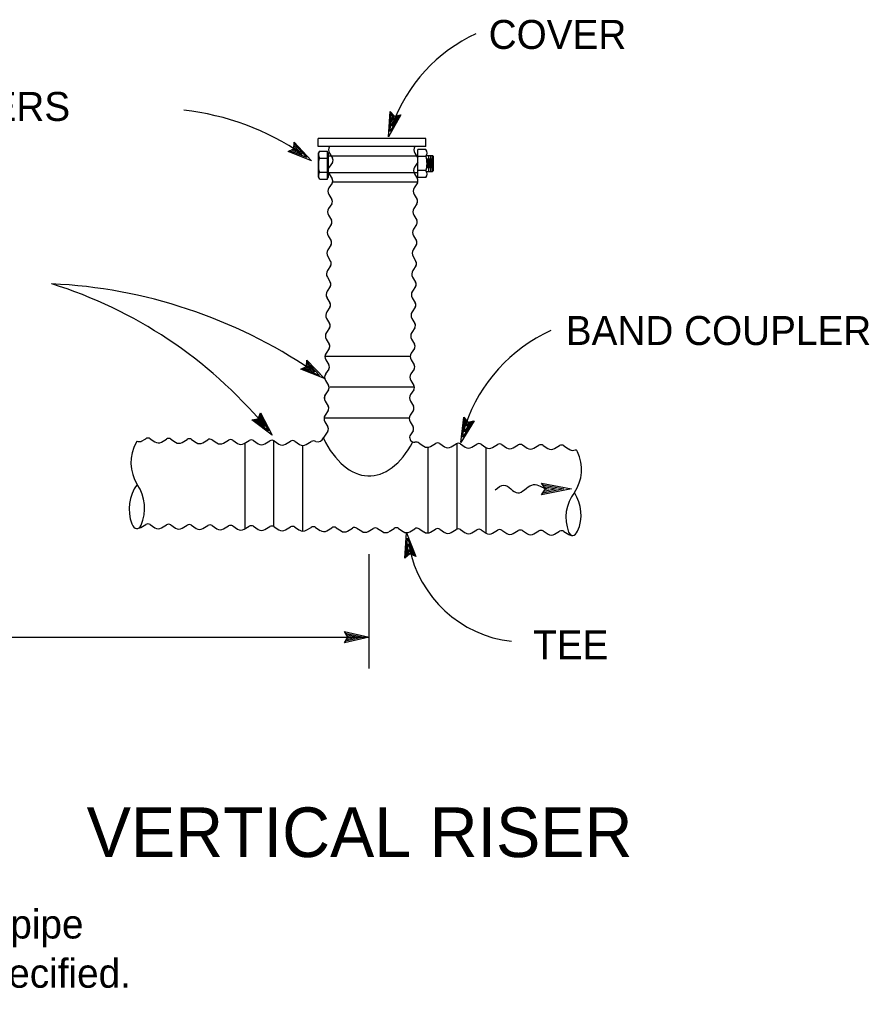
# Model space of a CAD drawing. Extents: x -894 to 866, y -472 to 714.
# Drawn here: x -126.8 to 78.7, y 229.7 to 465.9 of the extents above; entities that cross this region are included whole.
import ezdxf

# ---------------------------------------------------------------- set-up
doc = ezdxf.new("R2010")
doc.units = 0
for name, color, linetype in [('56 Stage 3 Anno', 7, 'Continuous'), ('57 Undefined', 7, 'Continuous'), ('60 Nongeo Data', 7, 'Continuous')]:
    doc.layers.add(name, color=color, linetype=linetype)

msp = doc.modelspace()

# ---------------------------------------------------------------- linework, layer by layer
at = {"layer": '56 Stage 3 Anno'}
for p, q in [((-37.59, 437.55), (-37.18, 443.68)), ((-34.62, 442.93), (-37.59, 437.55)), ((-37.2, 438.88), (-36.9, 443.35)), ((-35.02, 442.82), (-37.2, 438.87)), ((-37.18, 443.68), (-37.18, 443.68)), ((-37.18, 443.68), (-36.13, 442.54)), ((-36.81, 440.2), (-36.62, 443.08)), ((-35.43, 442.7), (-36.81, 440.2)), ((-36.42, 441.52), (-36.34, 442.76)), ((-35.81, 442.63), (-36.42, 441.52)), ((-36.13, 442.54), (-34.62, 442.93)), ((-34.62, 442.93), (-34.62, 442.93)), ((-37.59, 437.55), (-37.59, 437.55)), ((-61.87, 434.06), (-60.46, 434.7)), ((-60.46, 434.7), (-60.37, 436.26)), ((-60.45, 435.03), (-59.59, 434.11)), ((-60.4, 435.42), (-58.45, 433.33)), ((-60.39, 435.85), (-57.31, 432.55)), ((-60.37, 436.26), (-60.37, 436.26)), ((-60.37, 436.26), (-56.17, 431.77)), ((-56.17, 431.77), (-61.87, 434.06)), ((-61.87, 434.06), (-61.87, 434.06)), ((-57.32, 432.55), (-61.48, 434.22)), ((-58.45, 433.33), (-61.14, 434.41)), ((-59.59, 434.11), (-60.74, 434.57)), ((-56.17, 431.77), (-56.17, 431.77)), ((-57.39, 382.04), (-57.31, 383.6)), ((-57.34, 382.75), (-55.37, 380.68)), ((-57.33, 383.18), (-54.22, 379.91)), ((-57.31, 383.6), (-57.31, 383.6)), ((-57.31, 383.6), (-53.08, 379.14)), ((-58.8, 381.38), (-57.39, 382.04)), ((-53.08, 379.14), (-58.8, 381.38)), ((-58.8, 381.38), (-58.8, 381.38)), ((-54.23, 379.91), (-58.4, 381.55)), ((-55.37, 380.68), (-58.06, 381.74)), ((-56.52, 381.45), (-57.67, 381.9)), ((-57.38, 382.37), (-56.52, 381.45)), ((-53.08, 379.14), (-53.08, 379.14)), ((-69.05, 369.37), (-68.56, 370.85)), ((-68.56, 370.85), (-68.56, 370.85)), ((-68.56, 370.85), (-65.67, 365.42)), ((-70.59, 369.12), (-69.05, 369.37)), ((-65.67, 365.42), (-70.59, 369.12)), ((-70.59, 369.12), (-70.59, 369.12)), ((-66.58, 366.48), (-70.16, 369.17)), ((-67.47, 367.52), (-69.78, 369.26)), ((-68.37, 368.57), (-69.36, 369.32)), ((-68.96, 369.69), (-68.37, 368.57)), ((-68.81, 370.05), (-67.47, 367.52)), ((-68.69, 370.46), (-66.57, 366.47)), ((-20.09, 363.67), (-19.4, 369.78)), ((-16.88, 368.92), (-20.09, 363.67)), ((-19.64, 364.99), (-19.14, 369.44)), ((-17.29, 368.83), (-19.64, 364.98)), ((-19.4, 369.78), (-19.4, 369.78)), ((-19.4, 369.78), (-18.41, 368.59)), ((-19.19, 366.29), (-18.87, 369.16)), ((-17.7, 368.72), (-19.19, 366.29)), ((-18.74, 367.59), (-18.61, 368.82)), ((-18.09, 368.67), (-18.74, 367.59)), ((-18.41, 368.59), (-16.88, 368.92)), ((-16.88, 368.92), (-16.88, 368.92)), ((-65.67, 365.42), (-65.67, 365.42)), ((-20.09, 363.67), (-20.09, 363.67)), ((-33.61, 335.74), (-33.22, 341.87)), ((-33.29, 336.01), (-33, 340.51)), ((-33.22, 341.87), (-33.22, 341.87)), ((-33.22, 341.87), (-30.97, 336.15)), ((-33, 340.5), (-31.36, 336.33)), ((-32.97, 336.29), (-32.79, 339.14)), ((-32.79, 339.14), (-31.73, 336.45)), ((-32.66, 336.52), (-32.58, 337.78)), ((-32.58, 337.78), (-32.13, 336.63)), ((-42.23, 309.06), (-42.23, 336.71)), ((-32.41, 336.74), (-33.61, 335.74)), ((-33.61, 335.74), (-33.61, 335.74)), ((-30.97, 336.15), (-32.41, 336.74)), ((-30.97, 336.15), (-30.97, 336.15)), ((-197.75, 316.6), (-42.23, 316.6)), ((-47.44, 316.6), (-48.24, 317.94)), ((-48.24, 317.94), (-48.24, 317.94)), ((-48.24, 317.94), (-42.24, 316.6)), ((-42.24, 316.6), (-48.24, 315.27)), ((-48.24, 315.27), (-47.44, 316.6)), ((-48.03, 317.59), (-43.62, 316.61)), ((-43.64, 316.6), (-48.01, 315.63)), ((-45.01, 316.61), (-47.83, 315.98)), ((-47.79, 317.23), (-45.01, 316.61)), ((-47.62, 316.88), (-46.39, 316.61)), ((-46.39, 316.61), (-47.6, 316.34)), ((-42.24, 316.6), (-42.24, 316.6)), ((-48.24, 315.27), (-48.24, 315.27))]:
    msp.add_line(p, q, dxfattribs=at)
for centre, radius, start, end in [((-0.16, 427.25), 38.82, 114.7629, 160.0727), ((-93.76, 381.97), 62.39, 55.5361, 83.8298), ((-124.49, 280.51), 121.64, 55.8448, 87.4213), ((-151.57, 297.42), 109.56, 39.9563, 72.7112), ((18.19, 355.11), 39.32, 114.8731, 160.8838), ((-33.17, 343.39), 1.51, 236.994, 301.006), ((-4.63, 343.9), 28.47, 191.0161, 263.6009)]:
    msp.add_arc(centre, radius, start, end, dxfattribs=at)
at = {"layer": '60 Nongeo Data'}
for p, q in [((-28.52, 437.21), (-54.58, 437.21)), ((-54.58, 435.21), (-54.58, 437.21)), ((-28.52, 435.21), (-28.52, 437.21)), ((-28.52, 435.21), (-54.58, 435.21)), ((-54.26, 434.14), (-54.53, 433.68)), ((-54.53, 427.79), (-54.53, 433.68)), ((-54.28, 432.43), (-52.32, 432.43)), ((-54.26, 434.14), (-52.32, 434.14)), ((-52.32, 427.34), (-52.32, 434.14)), ((-52.31, 433.68), (-52.07, 433.68)), ((-52.08, 427.78), (-52.08, 433.68)), ((-52.08, 432.96), (-51.49, 432.96)), ((-51.84, 433.63), (-51.12, 432.43)), ((-51.42, 432.96), (-30.84, 432.96)), ((-31.21, 433.65), (-30.49, 432.45)), ((-30.8, 432.96), (-30.47, 432.96)), ((-28.53, 434.52), (-30.47, 434.52)), ((-30.47, 427.72), (-30.47, 434.52)), ((-28.51, 432.81), (-30.47, 432.81)), ((-28.39, 433.03), (-26.94, 433.03)), ((-28.04, 430.02), (-28.04, 432.34)), ((-27.82, 429.2), (-27.82, 433.03)), ((-27.6, 430.02), (-27.6, 432.34)), ((-27.38, 429.2), (-27.38, 433.03)), ((-27.16, 430.02), (-27.16, 432.34)), ((-26.94, 429.2), (-26.94, 433.04)), ((-26.72, 432.81), (-26.94, 433.04)), ((-26.72, 429.42), (-26.72, 432.81)), ((-51.14, 431.41), (-51.9, 430.23)), ((-30.51, 431.42), (-31.27, 430.25)), ((-54.27, 427.34), (-54.53, 427.79)), ((-54.27, 429.03), (-52.33, 429.03)), ((-52.32, 427.78), (-52.08, 427.78)), ((-52.08, 428.92), (-31.46, 428.92)), ((-51.93, 428.63), (-51.21, 427.43)), ((-31.39, 428.92), (-30.47, 428.92)), ((-31.3, 428.65), (-30.58, 427.45)), ((-28.52, 429.42), (-30.47, 429.42)), ((-28.53, 427.72), (-30.47, 427.72)), ((-28.39, 429.19), (-26.94, 429.19)), ((-26.72, 429.42), (-26.94, 429.2)), ((-54.27, 427.34), (-52.32, 427.34)), ((-51.22, 426.41), (-51.99, 425.23)), ((-30.49, 426.65), (-51.06, 426.65)), ((-30.6, 426.42), (-31.36, 425.25)), ((-52.01, 423.63), (-51.29, 422.43)), ((-31.39, 423.65), (-30.67, 422.45)), ((-51.31, 421.41), (-52.07, 420.23)), ((-30.69, 421.42), (-31.45, 420.25)), ((-52.1, 418.63), (-51.38, 417.43)), ((-31.48, 418.65), (-30.76, 417.45)), ((-51.4, 416.41), (-52.16, 415.24)), ((-30.77, 416.42), (-31.53, 415.25)), ((-52.19, 413.63), (-51.47, 412.43)), ((-31.56, 413.65), (-30.84, 412.45)), ((-51.49, 411.41), (-52.25, 410.24)), ((-30.86, 411.43), (-31.62, 410.25)), ((-31.65, 408.65), (-30.93, 407.45)), ((-51.57, 406.41), (-52.33, 405.24)), ((-52.28, 408.63), (-51.56, 407.43)), ((-30.95, 406.43), (-31.71, 405.25)), ((-52.36, 403.64), (-51.64, 402.43)), ((-31.74, 403.65), (-31.02, 402.45)), ((-51.66, 401.41), (-52.42, 400.24)), ((-31.03, 401.43), (-31.8, 400.25)), ((-52.45, 398.64), (-51.73, 397.43)), ((-31.82, 398.65), (-31.1, 397.45)), ((-51.75, 396.41), (-52.51, 395.24)), ((-31.12, 396.43), (-31.88, 395.25)), ((-52.54, 393.64), (-51.82, 392.44)), ((-31.91, 393.65), (-31.19, 392.45)), ((-51.83, 391.41), (-52.6, 390.24)), ((-31.21, 391.43), (-31.97, 390.26)), ((-52.62, 388.64), (-51.9, 387.44)), ((-32, 388.65), (-31.28, 387.45)), ((-51.92, 386.41), (-52.68, 385.24)), ((-31.3, 386.43), (-32.06, 385.26)), ((-32.31, 384.48), (-52.92, 384.48)), ((-52.71, 383.64), (-51.99, 382.44)), ((-32.09, 383.65), (-31.37, 382.45)), ((-52.01, 381.41), (-52.77, 380.24)), ((-31.38, 381.43), (-32.15, 380.26)), ((-52.8, 378.64), (-52.08, 377.44)), ((-32.17, 378.66), (-31.45, 377.45)), ((-52.1, 376.41), (-52.86, 375.24)), ((-31.3, 377.03), (-51.8, 377.03)), ((-31.47, 376.43), (-32.23, 375.26)), ((-52.87, 373.67), (-52.15, 372.46)), ((-32.27, 373.68), (-31.55, 372.48)), ((-52.16, 371.44), (-52.92, 370.27)), ((-31.57, 371.46), (-32.33, 370.29)), ((-32.58, 369.52), (-53.2, 369.52)), ((-52.95, 368.67), (-52.23, 367.47)), ((-32.36, 368.69), (-31.64, 367.48)), ((-52.25, 366.44), (-53.37, 364.72)), ((-31.65, 366.46), (-32.42, 365.29)), ((-97.46, 363.88), (-96.25, 364.6)), ((-95.23, 364.58), (-94.06, 363.82)), ((-92.46, 363.79), (-91.26, 364.51)), ((-90.23, 364.5), (-89.06, 363.73)), ((-87.46, 363.71), (-86.26, 364.43)), ((-85.23, 364.41), (-84.06, 363.65)), ((-82.46, 363.62), (-81.26, 364.34)), ((-80.23, 364.32), (-79.06, 363.56)), ((-77.46, 363.53), (-76.26, 364.25)), ((-75.23, 364.23), (-74.06, 363.47)), ((-72.46, 363.44), (-71.26, 364.16)), ((-70.23, 364.15), (-69.06, 363.38)), ((-67.46, 363.36), (-66.26, 364.08)), ((-65.27, 343.4), (-65.27, 363.99)), ((-65.24, 364.06), (-64.06, 363.3)), ((-62.46, 363.27), (-61.26, 363.99)), ((-60.24, 363.97), (-59.06, 363.21)), ((-57.46, 363.18), (-56.26, 363.9)), ((-72.27, 342.81), (-72.27, 363.58)), ((-58.27, 342.3), (-58.27, 362.99)), ((-30.19, 363.51), (-29.02, 362.75)), ((-27.99, 341.92), (-27.99, 362.49)), ((-27.42, 362.72), (-26.21, 363.44)), ((-25.19, 363.42), (-24.02, 362.66)), ((-22.42, 362.63), (-21.21, 363.35)), ((-20.99, 342.69), (-20.99, 363.3)), ((-20.19, 363.34), (-19.02, 362.58)), ((-17.42, 362.55), (-16.22, 363.27)), ((-15.19, 363.25), (-14.02, 362.49)), ((-13.99, 341.92), (-13.99, 362.4)), ((-12.42, 362.46), (-11.22, 363.18)), ((-10.19, 363.16), (-9.02, 362.4)), ((-7.42, 362.37), (-6.22, 363.09)), ((-5.19, 363.08), (-4.02, 362.31)), ((-2.42, 362.28), (-1.22, 363.01)), ((-0.19, 362.99), (0.98, 362.23)), ((2.58, 362.2), (3.78, 362.92)), ((4.8, 362.9), (5.98, 362.14)), ((-0.56, 353.88), (6.64, 352.44)), ((0.4, 352.44), (-0.56, 353.88)), ((6.64, 352.44), (-0.56, 351)), ((-0.56, 351), (0.4, 352.44)), ((-0.28, 353.46), (4.8, 352.44)), ((4.8, 352.44), (-0.26, 351.43)), ((0, 353.04), (2.97, 352.44)), ((2.97, 352.44), (0.01, 351.85)), ((0.29, 352.61), (1.13, 352.44)), ((1.13, 352.44), (0.31, 352.28)), ((0.4, 352.44), (0.4, 352.44)), ((6.64, 352.44), (6.64, 352.44)), ((-0.56, 351), (-0.56, 351)), ((-97.45, 343.14), (-96.25, 343.86)), ((-95.22, 343.84), (-94.05, 343.08)), ((-92.45, 343.05), (-91.25, 343.77)), ((-90.22, 343.75), (-89.05, 342.99)), ((-87.45, 342.97), (-86.25, 343.69)), ((-85.23, 343.67), (-84.05, 342.91)), ((-82.45, 342.88), (-81.25, 343.6)), ((-80.23, 343.58), (-79.05, 342.82)), ((-77.45, 342.79), (-76.25, 343.51)), ((-75.23, 343.49), (-74.05, 342.73)), ((-72.45, 342.7), (-71.25, 343.42)), ((-70.23, 343.41), (-69.06, 342.64)), ((-67.45, 342.62), (-66.25, 343.34)), ((-65.23, 343.32), (-64.06, 342.56)), ((-62.45, 342.53), (-61.25, 343.25)), ((-60.23, 343.23), (-59.06, 342.47)), ((-57.45, 342.44), (-56.25, 343.16)), ((-55.23, 343.14), (-54.06, 342.38)), ((-52.46, 342.35), (-51.25, 343.07)), ((-50.23, 343.06), (-49.06, 342.3)), ((-47.46, 342.27), (-46.26, 342.99)), ((-45.23, 342.97), (-44.06, 342.21)), ((-42.46, 342.18), (-41.26, 342.9)), ((-40.23, 342.88), (-39.06, 342.12)), ((-37.39, 342.19), (-36.19, 342.91)), ((-35.17, 342.89), (-34, 342.13)), ((-32.39, 342.1), (-31.19, 342.82)), ((-30.17, 342.8), (-29, 342.04)), ((-27.39, 342.01), (-26.19, 342.73)), ((-25.17, 342.71), (-24, 341.95)), ((-22.4, 341.92), (-21.19, 342.64)), ((-20.17, 342.63), (-19, 341.86)), ((-17.4, 341.84), (-16.2, 342.56)), ((-15.17, 342.54), (-14, 341.78)), ((-12.4, 341.75), (-11.2, 342.47)), ((-10.17, 342.45), (-9, 341.69)), ((-7.4, 341.66), (-6.2, 342.38)), ((-5.17, 342.36), (-4, 341.6)), ((-2.4, 341.57), (-1.2, 342.3)), ((-0.17, 342.28), (1, 341.52)), ((2.6, 341.49), (3.8, 342.21)), ((4.83, 342.19), (6, 341.43))]:
    msp.add_line(p, q, dxfattribs=at)
for centre, radius, start, end in [((-50.54, 434.41), 1.51, 147.68, 211.006), ((-29.92, 434.43), 1.51, 148.8857, 211.006), ((-53.04, 433.27), 1.49, 150.0758, 214.2352), ((-48.67, 430.75), 5.86, 163.2848, 197.0493), ((-51.95, 431.93), 0.966, 326.994, 31.0069), ((-31.32, 431.95), 0.966, 27.5263, 31.0069), ((-29.73, 433.67), 1.48, 324.5034, 34.7005), ((-34.12, 431.13), 5.86, 342.9507, 16.7152), ((-50.63, 429.41), 1.51, 146.994, 159.2997), ((-30.01, 429.43), 1.51, 146.994, 211.006), ((-31.32, 431.95), 0.966, 326.994, 332.3832), ((-53.04, 428.2), 1.49, 145.7648, 206.4728), ((-50.63, 429.41), 1.51, 197.0155, 211.006), ((-29.74, 428.58), 1.48, 324.5034, 34.7005), ((-50.72, 424.41), 1.51, 146.994, 211.006), ((-52.03, 426.93), 0.966, 326.994, 31.0069), ((-30.09, 424.43), 1.51, 146.994, 211.006), ((-31.41, 426.95), 0.966, 326.994, 31.0069), ((-52.12, 421.93), 0.966, 326.994, 31.0069), ((-31.5, 421.95), 0.966, 326.994, 31.0069), ((-50.81, 419.41), 1.51, 146.994, 211.006), ((-30.18, 419.43), 1.51, 146.994, 211.006), ((-52.21, 416.93), 0.966, 326.994, 31.0069), ((-31.58, 416.95), 0.966, 326.994, 31.0069), ((-50.89, 414.41), 1.51, 146.994, 211.006), ((-30.27, 414.43), 1.51, 146.994, 211.006), ((-52.3, 411.94), 0.966, 326.994, 31.0069), ((-31.67, 411.95), 0.966, 326.994, 31.0069), ((-50.98, 409.41), 1.51, 146.994, 211.006), ((-30.35, 409.43), 1.51, 146.994, 211.006), ((-52.38, 406.94), 0.966, 326.994, 31.0069), ((-31.76, 406.95), 0.966, 326.994, 31.0069), ((-51.07, 404.41), 1.51, 146.994, 211.006), ((-30.44, 404.43), 1.51, 146.994, 211.006), ((-52.47, 401.94), 0.966, 326.994, 31.0069), ((-31.84, 401.95), 0.966, 326.994, 31.0069), ((-51.15, 399.41), 1.51, 146.994, 211.006), ((-30.53, 399.43), 1.51, 146.994, 211.006), ((-52.56, 396.94), 0.966, 326.994, 31.0069), ((-31.93, 396.95), 0.966, 326.994, 31.0069), ((-51.24, 394.42), 1.51, 146.994, 211.006), ((-30.62, 394.43), 1.51, 146.994, 211.006), ((-52.64, 391.94), 0.966, 326.994, 31.0069), ((-32.02, 391.95), 0.966, 326.994, 31.0069), ((-51.33, 389.42), 1.51, 146.994, 211.006), ((-30.7, 389.43), 1.51, 146.994, 211.006), ((-52.73, 386.94), 0.966, 326.994, 31.0069), ((-32.11, 386.96), 0.966, 326.994, 31.0069), ((-51.42, 384.42), 1.51, 146.994, 211.006), ((-30.79, 384.43), 1.51, 146.994, 211.006), ((-52.82, 381.94), 0.966, 326.994, 31.0069), ((-32.19, 381.96), 0.966, 326.994, 31.0069), ((-51.5, 379.42), 1.51, 146.994, 211.006), ((-30.88, 379.43), 1.51, 146.994, 211.006), ((-52.91, 376.94), 0.966, 326.994, 31.0069), ((-32.28, 376.96), 0.966, 326.994, 31.0069), ((-51.59, 374.42), 1.51, 146.994, 211.006), ((-51.57, 374.44), 1.51, 146.994, 211.006), ((-30.97, 374.46), 1.51, 146.994, 211.006), ((-30.97, 374.43), 1.51, 146.994, 211.006), ((-52.97, 371.97), 0.966, 326.994, 31.0069), ((-32.38, 371.99), 0.966, 326.994, 31.0069), ((-51.66, 369.45), 1.51, 146.994, 211.006), ((-31.06, 369.46), 1.51, 146.994, 211.006), ((-53.06, 366.97), 0.966, 326.994, 31.0069), ((-32.46, 366.99), 0.966, 326.994, 31.0069), ((-97.8, 365.39), 1.51, 246.7565, 285.006), ((-95.76, 363.77), 0.966, 56.994, 121.0069), ((-93.23, 365.09), 1.51, 236.994, 301.006), ((-90.76, 363.69), 0.966, 56.994, 121.0069), ((-85.76, 363.6), 0.966, 56.994, 121.0069), ((-80.76, 363.51), 0.966, 56.994, 121.0069), ((-75.76, 363.42), 0.966, 56.994, 121.0069), ((-70.76, 363.34), 0.966, 56.994, 121.0069), ((-65.76, 363.25), 0.966, 56.994, 121.0069), ((-60.76, 363.16), 0.966, 56.994, 121.0069), ((-55.73, 363.1), 0.966, 53.7208, 123.0076), ((-54.72, 365.33), 1.51, 253.3991, 340.0061), ((-31.26, 364.93), 1.21, 163.1744, 272.0267), ((-30.86, 362.81), 0.966, 44.994, 109.0069), ((-89.79, 358.82), 10.05, 151.1161, 211.766), ((-88.24, 365), 1.51, 236.994, 301.006), ((-83.24, 364.91), 1.51, 236.994, 301.006), ((-78.24, 364.83), 1.51, 236.994, 301.006), ((-73.24, 364.74), 1.51, 236.994, 301.006), ((-68.24, 364.65), 1.51, 236.994, 301.006), ((-63.24, 364.56), 1.51, 236.994, 301.006), ((-58.24, 364.48), 1.51, 236.994, 301.006), ((-28.19, 364.02), 1.51, 236.994, 301.006), ((-25.72, 362.61), 0.966, 56.994, 121.0069), ((-23.19, 363.93), 1.51, 236.994, 301.006), ((-20.72, 362.53), 0.966, 56.994, 121.0069), ((-18.2, 363.84), 1.51, 236.994, 301.006), ((-15.72, 362.44), 0.966, 56.994, 121.0069), ((-13.2, 363.76), 1.51, 236.994, 301.006), ((-10.72, 362.35), 0.966, 56.994, 121.0069), ((-8.2, 363.67), 1.51, 236.994, 301.006), ((-5.72, 362.26), 0.966, 56.994, 121.0069), ((-3.2, 363.58), 1.51, 236.994, 301.006), ((-0.72, 362.18), 0.966, 56.994, 121.0069), ((1.8, 363.49), 1.51, 236.994, 301.006), ((4.28, 362.09), 0.966, 56.994, 121.0069), ((6.98, 363.27), 1.51, 228.993, 298.3007), ((-0.66, 357.15), 9.78, 325.234, 25.8839), ((-90.24, 347.59), 10.05, 143.7454, 200.9203), ((-106.58, 347.78), 10.05, 335.8183, 34.8954), ((15.09, 345.57), 9.78, 142.1046, 201.1817), ((-0.8, 346.21), 9.78, 336.0797, 33.2546), ((-98.23, 344.44), 1.51, 278.8319, 301.006), ((-95.75, 343.03), 0.966, 56.994, 121.0069), ((-93.23, 344.35), 1.51, 236.994, 301.006), ((-90.75, 342.94), 0.966, 56.994, 121.0069), ((-88.23, 344.26), 1.51, 236.994, 301.006), ((-85.75, 342.86), 0.966, 56.994, 121.0069), ((-83.23, 344.17), 1.51, 236.994, 301.006), ((-80.75, 342.77), 0.966, 56.994, 121.0069), ((-78.23, 344.09), 1.51, 236.994, 301.006), ((-75.75, 342.68), 0.966, 56.994, 121.0069), ((-73.23, 344), 1.51, 236.994, 301.006), ((-70.75, 342.6), 0.966, 56.994, 121.0069), ((-68.23, 343.91), 1.51, 236.994, 301.006), ((-65.75, 342.51), 0.966, 56.994, 121.0069), ((-63.23, 343.82), 1.51, 236.994, 301.006), ((-60.76, 342.42), 0.966, 56.994, 121.0069), ((-55.76, 342.33), 0.966, 56.994, 121.0069), ((-50.76, 342.25), 0.966, 56.994, 121.0069), ((-45.76, 342.16), 0.966, 56.994, 121.0069), ((-40.76, 342.07), 0.966, 56.994, 121.0069), ((-35.69, 342.08), 0.966, 56.994, 121.0069), ((-30.7, 341.99), 0.966, 56.994, 121.0069), ((-25.7, 341.9), 0.966, 56.994, 121.0069), ((-20.7, 341.82), 0.966, 56.994, 121.0069), ((-15.7, 341.73), 0.966, 56.994, 121.0069), ((-10.7, 341.64), 0.966, 56.994, 121.0069), ((-5.7, 341.55), 0.966, 56.994, 121.0069), ((-58.23, 343.74), 1.51, 236.994, 301.006), ((-53.23, 343.65), 1.51, 236.994, 301.006), ((-48.23, 343.56), 1.51, 236.994, 301.006), ((-43.24, 343.48), 1.51, 236.994, 301.006), ((-38.24, 343.39), 1.51, 236.994, 301.006), ((-28.17, 343.31), 1.51, 236.994, 301.006), ((-23.17, 343.22), 1.51, 236.994, 301.006), ((-18.17, 343.13), 1.51, 236.994, 301.006), ((-13.18, 343.04), 1.51, 236.994, 301.006), ((-8.18, 342.96), 1.51, 236.994, 301.006), ((-3.18, 342.87), 1.51, 236.994, 301.006), ((-0.7, 341.47), 0.966, 56.994, 121.0069), ((1.82, 342.78), 1.51, 236.994, 301.006), ((4.3, 341.38), 0.966, 56.994, 121.0069), ((6.82, 342.7), 1.51, 236.994, 272.6458)]:
    msp.add_arc(centre, radius, start, end, dxfattribs=at)
for centre, major_axis, ratio, start_param, end_param in [((-97.56, 362.26), (0.15, -2.09), 0.631554, 3.676018, 3.921498), ((-42.37, 383.75), (-0.15, 28.15), 0.532683, 2.311868, 3.92184), ((7.06, 360.09), (0.25, 2.02), 0.631554, 5.50328, 5.950946), ((-98.5, 344.9), (0.15, -2.04), 0.631554, 5.130711, 7.16), ((7.09, 343.18), (0.25, 1.98), 0.631554, 2.264778, 4.294067)]:
    msp.add_ellipse(centre, major_axis=major_axis, ratio=ratio, start_param=start_param, end_param=end_param, dxfattribs=at)
msp.add_spline([(-11.76, 352.22), (-9.68, 353.4), (-6.32, 351.48), (-2.96, 353.4), (0.4, 352.44)], degree=3, dxfattribs=at)

# ---------------------------------------------------------------- texts
at = {"layer": '57 Undefined'}
for s, height, p in [('COVER', 7, (-13.36, 458.84)), ('WITH FLAT AND LOCKWASHERS', 7, (-261.73, 441.43)), ('BAND COUPLER', 7, (5.28, 387.25)), ('TEE', 7, (-2.61, 311.26)), ('VERTICAL RISER', 12, (-110.55, 263.44)), ('Metal pipe risers and perforated metal pipe', 7, (-289.26, 243.75)), ('underdrain shown. Use type of pipe specified.', 7, (-289.26, 231.85))]:
    msp.add_text(s, height=height, dxfattribs=at).set_placement(p)

doc.saveas('drawing.dxf')
